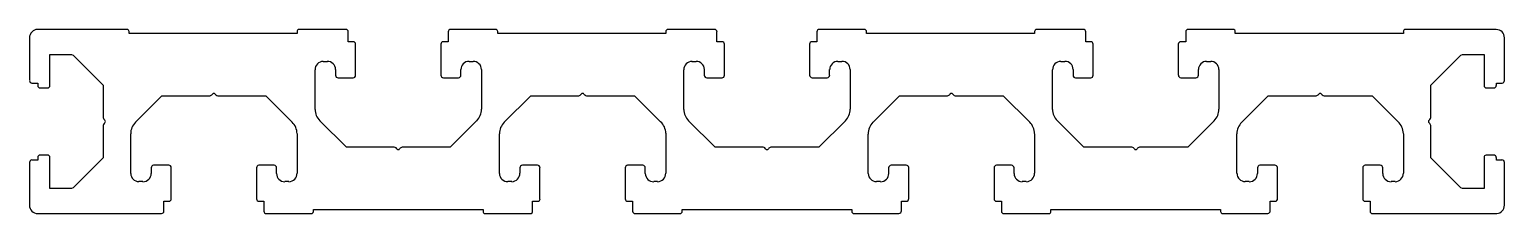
# Model space of a CAD drawing. Extents: x 2224 to 2404, y 1075 to 1098.
import ezdxf

# ---------------------------------------------------------------- set-up
doc = ezdxf.new("R2010")
doc.units = 0
doc.layers.get('0').update_dxf_attribs({"linetype": 'CONTINUOUS'})

msp = doc.modelspace()

# ---------------------------------------------------------------- linework, layer by layer
for p, q in [((2223.9, 1096.6), (2223.9, 1091.38)), ((2235.78, 1097.64), (2224.9, 1097.64)), ((2236.05, 1097.14), (2236.05, 1097.39)), ((2256.55, 1097.14), (2236.05, 1097.14)), ((2256.55, 1097.38), (2256.55, 1097.14)), ((2262.5, 1097.64), (2256.8, 1097.64)), ((2262.8, 1096.14), (2262.8, 1097.35)), ((2275, 1097.34), (2275, 1096.14)), ((2280.79, 1097.64), (2275.3, 1097.64)), ((2281.05, 1097.14), (2281.05, 1097.39)), ((2301.55, 1097.14), (2281.05, 1097.14)), ((2301.55, 1097.38), (2301.55, 1097.14)), ((2307.5, 1097.64), (2301.8, 1097.64)), ((2307.8, 1096.14), (2307.8, 1097.35)), ((2320, 1097.34), (2320, 1096.14)), ((2325.79, 1097.64), (2320.3, 1097.64)), ((2326.05, 1097.14), (2326.05, 1097.39)), ((2346.56, 1097.14), (2326.05, 1097.14)), ((2346.56, 1097.38), (2346.56, 1097.14)), ((2352.5, 1097.64), (2346.8, 1097.64)), ((2352.8, 1096.14), (2352.8, 1097.35)), ((2365, 1097.34), (2365, 1096.14)), ((2370.79, 1097.64), (2365.3, 1097.64)), ((2371.05, 1097.14), (2371.05, 1097.39)), ((2391.56, 1097.14), (2371.05, 1097.14)), ((2391.56, 1097.38), (2391.56, 1097.14)), ((2402.9, 1097.64), (2391.8, 1097.64)), ((2403.9, 1091.39), (2403.9, 1096.64)), ((2226.4, 1090.79), (2226.4, 1094.59)), ((2226.4, 1094.59), (2229.02, 1094.59)), ((2229.02, 1094.59), (2229.23, 1094.5)), ((2229.23, 1094.5), (2232.9, 1090.83)), ((2263.4, 1096.14), (2262.8, 1096.14)), ((2263.7, 1092.04), (2263.7, 1095.85)), ((2274.1, 1095.84), (2274.1, 1092.04)), ((2275, 1096.14), (2274.4, 1096.14)), ((2308.4, 1096.14), (2307.8, 1096.14)), ((2308.7, 1092.04), (2308.7, 1095.85)), ((2319.1, 1095.84), (2319.1, 1092.04)), ((2320, 1096.14), (2319.4, 1096.14)), ((2353.4, 1096.14), (2352.8, 1096.14)), ((2353.7, 1092.04), (2353.7, 1095.85)), ((2364.1, 1095.84), (2364.1, 1092.04)), ((2365, 1096.14), (2364.4, 1096.14)), ((2394.9, 1090.83), (2398.57, 1094.5)), ((2398.57, 1094.5), (2398.79, 1094.59)), ((2398.79, 1094.59), (2401.41, 1094.59)), ((2401.41, 1094.59), (2401.41, 1090.78)), ((2258.75, 1087.87), (2258.75, 1092.7)), ((2259.75, 1093.74), (2260.25, 1093.74)), ((2261.25, 1092.75), (2261.25, 1092.04)), ((2276.55, 1092.04), (2276.55, 1092.74)), ((2277.55, 1093.74), (2278.05, 1093.74)), ((2279.05, 1092.74), (2279.05, 1087.9)), ((2303.75, 1087.87), (2303.75, 1092.7)), ((2304.75, 1093.74), (2305.25, 1093.74)), ((2306.25, 1092.75), (2306.25, 1092.04)), ((2321.55, 1092.04), (2321.55, 1092.74)), ((2322.55, 1093.74), (2323.05, 1093.74)), ((2324.05, 1092.74), (2324.05, 1087.9)), ((2348.75, 1087.87), (2348.75, 1092.7)), ((2349.75, 1093.74), (2350.25, 1093.74)), ((2351.25, 1092.75), (2351.25, 1092.04)), ((2366.55, 1092.04), (2366.55, 1092.74)), ((2367.55, 1093.74), (2368.05, 1093.74)), ((2369.06, 1092.74), (2369.06, 1087.9)), ((2224.2, 1091.09), (2224.9, 1091.09)), ((2224.9, 1091.09), (2224.9, 1090.78)), ((2232.9, 1090.83), (2232.9, 1086.86)), ((2261.55, 1091.74), (2263.41, 1091.74)), ((2274.41, 1091.74), (2276.25, 1091.74)), ((2306.55, 1091.74), (2308.41, 1091.74)), ((2319.42, 1091.74), (2321.25, 1091.74)), ((2351.56, 1091.74), (2353.41, 1091.74)), ((2364.42, 1091.74), (2366.25, 1091.74)), ((2394.9, 1086.99), (2394.9, 1090.83)), ((2402.91, 1090.79), (2402.91, 1091.09)), ((2402.91, 1091.09), (2403.61, 1091.09)), ((2225.2, 1090.49), (2226.11, 1090.49)), ((2236.84, 1086.3), (2240.07, 1089.53)), ((2240.07, 1089.53), (2245.93, 1089.53)), ((2247.01, 1089.53), (2252.74, 1089.53)), ((2252.74, 1089.53), (2255.97, 1086.3)), ((2281.84, 1086.3), (2285.07, 1089.53)), ((2285.07, 1089.53), (2290.93, 1089.53)), ((2292.01, 1089.53), (2297.74, 1089.53)), ((2297.74, 1089.53), (2300.92, 1086.35)), ((2326.84, 1086.3), (2330.07, 1089.53)), ((2330.07, 1089.53), (2335.93, 1089.53)), ((2337.01, 1089.53), (2342.73, 1089.53)), ((2342.73, 1089.53), (2345.97, 1086.3)), ((2371.84, 1086.3), (2375.07, 1089.53)), ((2375.07, 1089.53), (2380.93, 1089.53)), ((2382.01, 1089.53), (2387.74, 1089.53)), ((2387.74, 1089.53), (2390.91, 1086.36)), ((2401.71, 1090.49), (2402.61, 1090.49)), ((2232.9, 1085.78), (2232.9, 1081.94)), ((2262.57, 1083.24), (2259.34, 1086.47)), ((2278.47, 1086.47), (2275.23, 1083.24)), ((2307.57, 1083.24), (2304.34, 1086.47)), ((2323.47, 1086.47), (2320.23, 1083.24)), ((2326.84, 1086.3), (2326.84, 1086.3)), ((2352.57, 1083.24), (2349.34, 1086.47)), ((2368.47, 1086.47), (2365.24, 1083.24)), ((2371.84, 1086.3), (2371.84, 1086.3)), ((2394.9, 1081.94), (2394.9, 1085.91)), ((2236.25, 1080.04), (2236.25, 1084.88)), ((2256.55, 1084.9), (2256.55, 1080.07)), ((2281.25, 1080.04), (2281.25, 1084.87)), ((2301.55, 1084.95), (2301.55, 1080.07)), ((2326.25, 1080.02), (2326.25, 1084.85)), ((2346.56, 1084.9), (2346.56, 1080.07)), ((2371.25, 1080.04), (2371.25, 1084.88)), ((2391.56, 1084.9), (2391.56, 1080.07)), ((2224.9, 1081.98), (2224.9, 1081.68)), ((2226.1, 1082.28), (2225.2, 1082.28)), ((2226.4, 1078.19), (2226.4, 1081.99)), ((2232.9, 1081.94), (2229.23, 1078.27)), ((2268.3, 1083.24), (2262.57, 1083.24)), ((2275.23, 1083.24), (2269.38, 1083.24)), ((2313.3, 1083.24), (2307.57, 1083.24)), ((2320.23, 1083.24), (2314.38, 1083.24)), ((2358.3, 1083.24), (2352.57, 1083.24)), ((2365.24, 1083.24), (2359.38, 1083.24)), ((2398.57, 1078.27), (2394.9, 1081.94)), ((2401.41, 1081.99), (2401.41, 1078.19)), ((2402.57, 1082.28), (2401.67, 1082.28)), ((2402.91, 1081.68), (2402.91, 1081.99)), ((2223.9, 1081.38), (2223.9, 1076.13)), ((2224.9, 1081.68), (2224.19, 1081.68)), ((2238.75, 1080.73), (2238.75, 1080.04)), ((2240.89, 1081.04), (2239.05, 1081.04)), ((2241.2, 1076.94), (2241.2, 1080.74)), ((2251.6, 1080.74), (2251.6, 1076.93)), ((2253.75, 1081.04), (2251.89, 1081.04)), ((2254.05, 1080.03), (2254.05, 1080.74)), ((2283.75, 1080.73), (2283.75, 1080.07)), ((2285.89, 1081.04), (2284.05, 1081.04)), ((2286.2, 1076.93), (2286.2, 1080.74)), ((2296.6, 1080.74), (2296.6, 1076.93)), ((2298.75, 1081.04), (2296.89, 1081.04)), ((2299.05, 1080.04), (2299.05, 1080.74)), ((2328.75, 1080.73), (2328.75, 1080.04)), ((2330.89, 1081.04), (2329.05, 1081.04)), ((2331.2, 1076.98), (2331.2, 1080.77)), ((2341.61, 1080.74), (2341.61, 1076.93)), ((2343.75, 1081.04), (2341.9, 1081.04)), ((2344.05, 1080.03), (2344.05, 1080.74)), ((2373.76, 1080.73), (2373.76, 1080.04)), ((2375.89, 1081.04), (2374.05, 1081.04)), ((2376.2, 1076.98), (2376.2, 1080.77)), ((2386.61, 1080.74), (2386.61, 1076.93)), ((2388.75, 1081.04), (2386.9, 1081.04)), ((2389.06, 1080.03), (2389.06, 1080.74)), ((2403.58, 1081.68), (2402.91, 1081.68)), ((2403.9, 1076.14), (2403.9, 1081.4)), ((2229.23, 1078.27), (2229.02, 1078.19)), ((2237.75, 1079.04), (2237.26, 1079.04)), ((2255.55, 1079.04), (2255.05, 1079.04)), ((2282.75, 1079.04), (2282.29, 1079.04)), ((2300.55, 1079.04), (2300.09, 1079.04)), ((2327.76, 1079.04), (2327.26, 1079.04)), ((2345.55, 1079.04), (2345.06, 1079.04)), ((2372.76, 1079.04), (2372.26, 1079.04)), ((2390.55, 1079.04), (2390.06, 1079.04)), ((2398.79, 1078.19), (2398.57, 1078.27)), ((2229.02, 1078.19), (2226.4, 1078.19)), ((2240.3, 1075.44), (2240.3, 1076.64)), ((2240.3, 1076.64), (2240.9, 1076.64)), ((2251.9, 1076.64), (2252.5, 1076.64)), ((2252.5, 1076.64), (2252.5, 1075.43)), ((2285.3, 1075.46), (2285.3, 1076.64)), ((2285.3, 1076.64), (2285.91, 1076.64)), ((2296.9, 1076.64), (2297.5, 1076.64)), ((2297.5, 1076.64), (2297.5, 1075.43)), ((2330.3, 1075.48), (2330.3, 1076.64)), ((2330.3, 1076.64), (2330.91, 1076.64)), ((2341.91, 1076.64), (2342.51, 1076.64)), ((2342.51, 1076.64), (2342.51, 1075.42)), ((2375.3, 1075.48), (2375.3, 1076.64)), ((2375.3, 1076.64), (2375.91, 1076.64)), ((2386.91, 1076.64), (2387.5, 1076.64)), ((2387.5, 1076.64), (2387.51, 1075.43)), ((2401.41, 1078.19), (2398.79, 1078.19)), ((2224.9, 1075.14), (2240, 1075.14)), ((2252.8, 1075.14), (2258.31, 1075.14)), ((2258.55, 1075.38), (2258.55, 1075.63)), ((2258.55, 1075.63), (2279.25, 1075.63)), ((2279.25, 1075.63), (2279.25, 1075.38)), ((2279.51, 1075.14), (2285.01, 1075.14)), ((2297.8, 1075.14), (2303.3, 1075.14)), ((2303.55, 1075.4), (2303.55, 1075.63)), ((2303.55, 1075.63), (2324.25, 1075.63)), ((2324.25, 1075.63), (2324.25, 1075.38)), ((2324.51, 1075.14), (2330.01, 1075.14)), ((2342.8, 1075.14), (2348.3, 1075.14)), ((2348.56, 1075.41), (2348.56, 1075.63)), ((2348.56, 1075.63), (2369.25, 1075.63)), ((2369.25, 1075.63), (2369.25, 1075.39)), ((2369.51, 1075.14), (2375.01, 1075.14)), ((2387.81, 1075.14), (2402.96, 1075.14))]:
    msp.add_line(p, q)
for centre, radius, start, end in [((2224.92, 1096.62), 1.02, 91.2717, 181.0825), ((2235.79, 1097.38), 0.26, 2.0191, 92.0191), ((2256.8, 1097.39), 0.252, 90.2873, 180.2873), ((2262.51, 1097.34), 0.295, 0.8983, 90.8983), ((2275.3, 1097.34), 0.301, 90.4927, 180.1825), ((2280.79, 1097.38), 0.259, 1.9299, 91.9299), ((2301.81, 1097.39), 0.252, 90.2873, 180.2873), ((2307.51, 1097.34), 0.295, 0.8983, 90.8983), ((2320.3, 1097.34), 0.301, 90.4927, 180.1825), ((2325.8, 1097.38), 0.26, 2.0191, 92.0191), ((2346.81, 1097.39), 0.252, 91.1704, 180.41), ((2352.51, 1097.34), 0.295, 0.8983, 90.8983), ((2365.3, 1097.34), 0.301, 90.4927, 180.1825), ((2370.8, 1097.38), 0.254, 0.7905, 91.6099), ((2391.81, 1097.39), 0.252, 91.1116, 180.2922), ((2402.9, 1096.63), 1, 0.0926, 90.2963), ((2263.41, 1095.84), 0.295, 0.9325, 90.9325), ((2274.4, 1095.84), 0.301, 90.23, 180.23), ((2308.41, 1095.84), 0.295, 0.9325, 90.9325), ((2319.4, 1095.84), 0.301, 90.23, 180.23), ((2353.41, 1095.84), 0.295, 0.9325, 90.9325), ((2364.4, 1095.84), 0.301, 90.23, 180.23), ((2259.77, 1092.72), 1.02, 90.9712, 180.9567), ((2260.25, 1092.74), 0.998, 0.2578, 90.2433), ((2277.55, 1092.74), 0.998, 90.0286, 180.2323), ((2278.05, 1092.74), 1, 0.129, 90.129), ((2304.77, 1092.72), 1.02, 90.9712, 180.9567), ((2305.26, 1092.74), 0.998, 0.2578, 90.2433), ((2322.55, 1092.74), 0.998, 90.0286, 180.2323), ((2323.05, 1092.74), 1, 0.129, 90.129), ((2349.77, 1092.72), 1.02, 90.9712, 180.9567), ((2350.26, 1092.74), 0.998, 0.2578, 90.2433), ((2367.55, 1092.74), 0.998, 90.0286, 180.2323), ((2368.05, 1092.74), 1, 0.129, 90.129), ((2224.2, 1091.38), 0.295, 180.9319, 270.9804), ((2261.55, 1092.04), 0.301, 180.2298, 270.1813), ((2263.41, 1092.03), 0.295, 270.9325, 0.9325), ((2274.41, 1092.05), 0.307, 181.3924, 271.3924), ((2276.25, 1092.04), 0.301, 270.23, 0.23), ((2306.55, 1092.04), 0.301, 180.2298, 270.1813), ((2308.41, 1092.03), 0.295, 270.9325, 0.9325), ((2319.41, 1092.05), 0.307, 181.3924, 271.3924), ((2321.25, 1092.04), 0.301, 270.23, 0.23), ((2351.56, 1092.04), 0.301, 180.2298, 270.1813), ((2353.41, 1092.03), 0.295, 270.9325, 0.9325), ((2364.41, 1092.05), 0.307, 181.3924, 271.3924), ((2366.25, 1092.04), 0.301, 270.23, 0.23), ((2403.61, 1091.38), 0.295, 270.9325, 0.9325), ((2225.2, 1090.78), 0.295, 180.9325, 270.9325), ((2226.1, 1090.78), 0.295, 270.8974, 0.8489), ((2245.65, 1090.34), 0.851, 288.7532, 313.1743), ((2246.4, 1089.63), 0.192, 29.573, 150.427), ((2246.94, 1089.99), 0.46, 215.9718, 278.1498), ((2290.65, 1090.34), 0.851, 288.7532, 313.1743), ((2291.4, 1089.63), 0.192, 29.573, 150.427), ((2291.94, 1089.99), 0.46, 215.9718, 278.1498), ((2335.66, 1090.34), 0.851, 288.7532, 313.1743), ((2336.4, 1089.63), 0.192, 29.573, 150.427), ((2336.94, 1089.99), 0.46, 215.9718, 278.1498), ((2380.66, 1090.34), 0.851, 288.7532, 313.1743), ((2381.41, 1089.63), 0.192, 29.573, 150.427), ((2381.94, 1089.99), 0.46, 215.9718, 278.1498), ((2401.7, 1090.78), 0.295, 180.9325, 270.9325), ((2402.6, 1090.79), 0.301, 270.2643, 0.3128), ((2260.73, 1087.88), 1.98, 180.2343, 225.221), ((2277.05, 1087.89), 2.01, 315.0557, 0.1812), ((2305.73, 1087.88), 1.98, 180.2343, 225.221), ((2322.05, 1087.89), 2.01, 315.0557, 0.1812), ((2350.73, 1087.88), 1.98, 180.2343, 225.221), ((2367.05, 1087.89), 2.01, 315.0557, 0.1812), ((2233.71, 1087.13), 0.851, 198.7532, 223.1743), ((2233.36, 1085.85), 0.46, 125.9718, 188.1498), ((2232.99, 1086.39), 0.192, 299.573, 60.427), ((2238.26, 1084.88), 2.01, 135.0557, 180.1812), ((2254.57, 1084.9), 1.98, 0.2343, 45.221), ((2283.28, 1084.88), 2.03, 135.2988, 180.2855), ((2299.53, 1084.88), 2.03, 2.0492, 46.7296), ((2328.26, 1084.88), 2.01, 135, 180.9293), ((2344.57, 1084.9), 1.98, 0.2343, 45.0293), ((2373.26, 1084.88), 2.01, 135.0023, 180.1812), ((2389.58, 1084.9), 1.98, 0.2343, 47.7906), ((2394.81, 1086.39), 0.192, 119.573, 240.427), ((2394.45, 1086.93), 0.46, 305.9718, 8.1498), ((2394.1, 1085.64), 0.851, 18.7532, 43.1743), ((2225.2, 1081.98), 0.301, 90.2298, 180.1813), ((2226.1, 1081.99), 0.295, 0.8983, 90.8983), ((2268.36, 1082.79), 0.46, 35.9718, 98.1498), ((2268.9, 1083.15), 0.192, 209.573, 330.427), ((2269.65, 1082.43), 0.851, 108.7532, 133.1743), ((2313.36, 1082.79), 0.46, 35.9718, 98.1498), ((2313.9, 1083.15), 0.192, 209.573, 330.427), ((2314.65, 1082.43), 0.851, 108.7532, 133.1743), ((2358.36, 1082.79), 0.46, 35.9718, 98.1498), ((2358.9, 1083.15), 0.192, 209.573, 330.427), ((2359.65, 1082.43), 0.851, 108.7532, 133.1743), ((2401.7, 1081.99), 0.295, 95.9012, 180.9325), ((2402.6, 1081.98), 0.301, 0.3128, 95.7706), ((2224.2, 1081.39), 0.295, 90.8969, 180.8969), ((2237.25, 1080.04), 1, 180.129, 270.129), ((2237.75, 1080.03), 0.998, 270.0286, 0.2323), ((2239.05, 1080.73), 0.301, 90.23, 180.23), ((2240.9, 1080.73), 0.307, 1.3924, 91.3924), ((2251.9, 1080.74), 0.295, 90.9325, 180.9325), ((2253.75, 1080.73), 0.301, 0.2298, 90.1813), ((2255.05, 1080.03), 0.998, 180.2578, 270.2433), ((2255.53, 1080.05), 1.02, 270.9712, 0.9567), ((2282.27, 1080.06), 1.02, 181.1183, 271.1183), ((2282.73, 1080.05), 1.02, 271.1771, 0.9589), ((2284.05, 1080.73), 0.301, 90.2643, 180.3128), ((2285.9, 1080.73), 0.307, 1.3835, 90.7077), ((2296.9, 1080.74), 0.295, 90.9325, 180.9325), ((2298.75, 1080.73), 0.301, 0.23, 90.23), ((2300.07, 1080.05), 1.02, 180.9565, 270.9565), ((2300.53, 1080.05), 1.02, 270.9565, 0.9565), ((2327.26, 1080.04), 1, 181.2951, 270.129), ((2327.76, 1080.03), 0.998, 270.0286, 0.2323), ((2329.05, 1080.73), 0.301, 90.23, 180.23), ((2330.9, 1080.73), 0.307, 8.5221, 91.3924), ((2341.9, 1080.74), 0.295, 90.9325, 180), ((2343.75, 1080.73), 0.301, 0.2298, 90.1813), ((2345.05, 1080.03), 0.998, 180.2578, 270.2433), ((2345.54, 1080.05), 1.02, 270.9712, 0.9567), ((2372.26, 1080.04), 1, 180.129, 270.129), ((2372.76, 1080.03), 0.998, 270.0286, 0.2323), ((2374.06, 1080.73), 0.301, 90.23, 180.23), ((2375.9, 1080.73), 0.307, 8.5221, 91.3924), ((2386.9, 1080.74), 0.295, 90.9325, 180), ((2388.75, 1080.73), 0.301, 0.2298, 90.1813), ((2390.05, 1080.03), 0.998, 180.2578, 270.2433), ((2390.54, 1080.05), 1.02, 270.9712, 0.9567), ((2403.61, 1081.39), 0.295, 0.9325, 95.9012), ((2240.9, 1076.94), 0.301, 270.23, 0.23), ((2251.9, 1076.93), 0.295, 180.9325, 270.9325), ((2285.91, 1076.93), 0.295, 270.9325, 360), ((2296.9, 1076.93), 0.295, 180.9325, 270.9325), ((2330.9, 1076.94), 0.301, 270.23, 8.4987), ((2341.9, 1076.93), 0.295, 179.947, 270.9325), ((2375.91, 1076.94), 0.301, 270.23, 8.4987), ((2386.9, 1076.93), 0.295, 179.947, 270.9325), ((2224.9, 1076.14), 0.998, 180.0289, 270.0289), ((2240, 1075.44), 0.301, 270.4927, 0.1825), ((2252.8, 1075.43), 0.295, 180.8983, 270.8983), ((2258.31, 1075.38), 0.247, 270.8457, 0.0264), ((2279.5, 1075.39), 0.253, 181.3176, 270.4983), ((2285.01, 1075.43), 0.295, 270.9798, 5.4083), ((2297.8, 1075.43), 0.295, 180.9798, 270.9798), ((2303.3, 1075.39), 0.255, 270.8486, 1.726), ((2324.5, 1075.39), 0.253, 181.3176, 270.4983), ((2330, 1075.44), 0.301, 270.4927, 8.8186), ((2342.8, 1075.43), 0.295, 182.5404, 270.8983), ((2348.3, 1075.39), 0.255, 270.8486, 3.0874), ((2369.51, 1075.39), 0.253, 180, 270.4983), ((2375.01, 1075.44), 0.301, 270.4927, 8.8186), ((2387.8, 1075.43), 0.295, 180, 270.8983), ((2402.9, 1076.14), 1, 273.4242, 0.0926)]:
    msp.add_arc(centre, radius, start, end)

doc.saveas('drawing.dxf')
